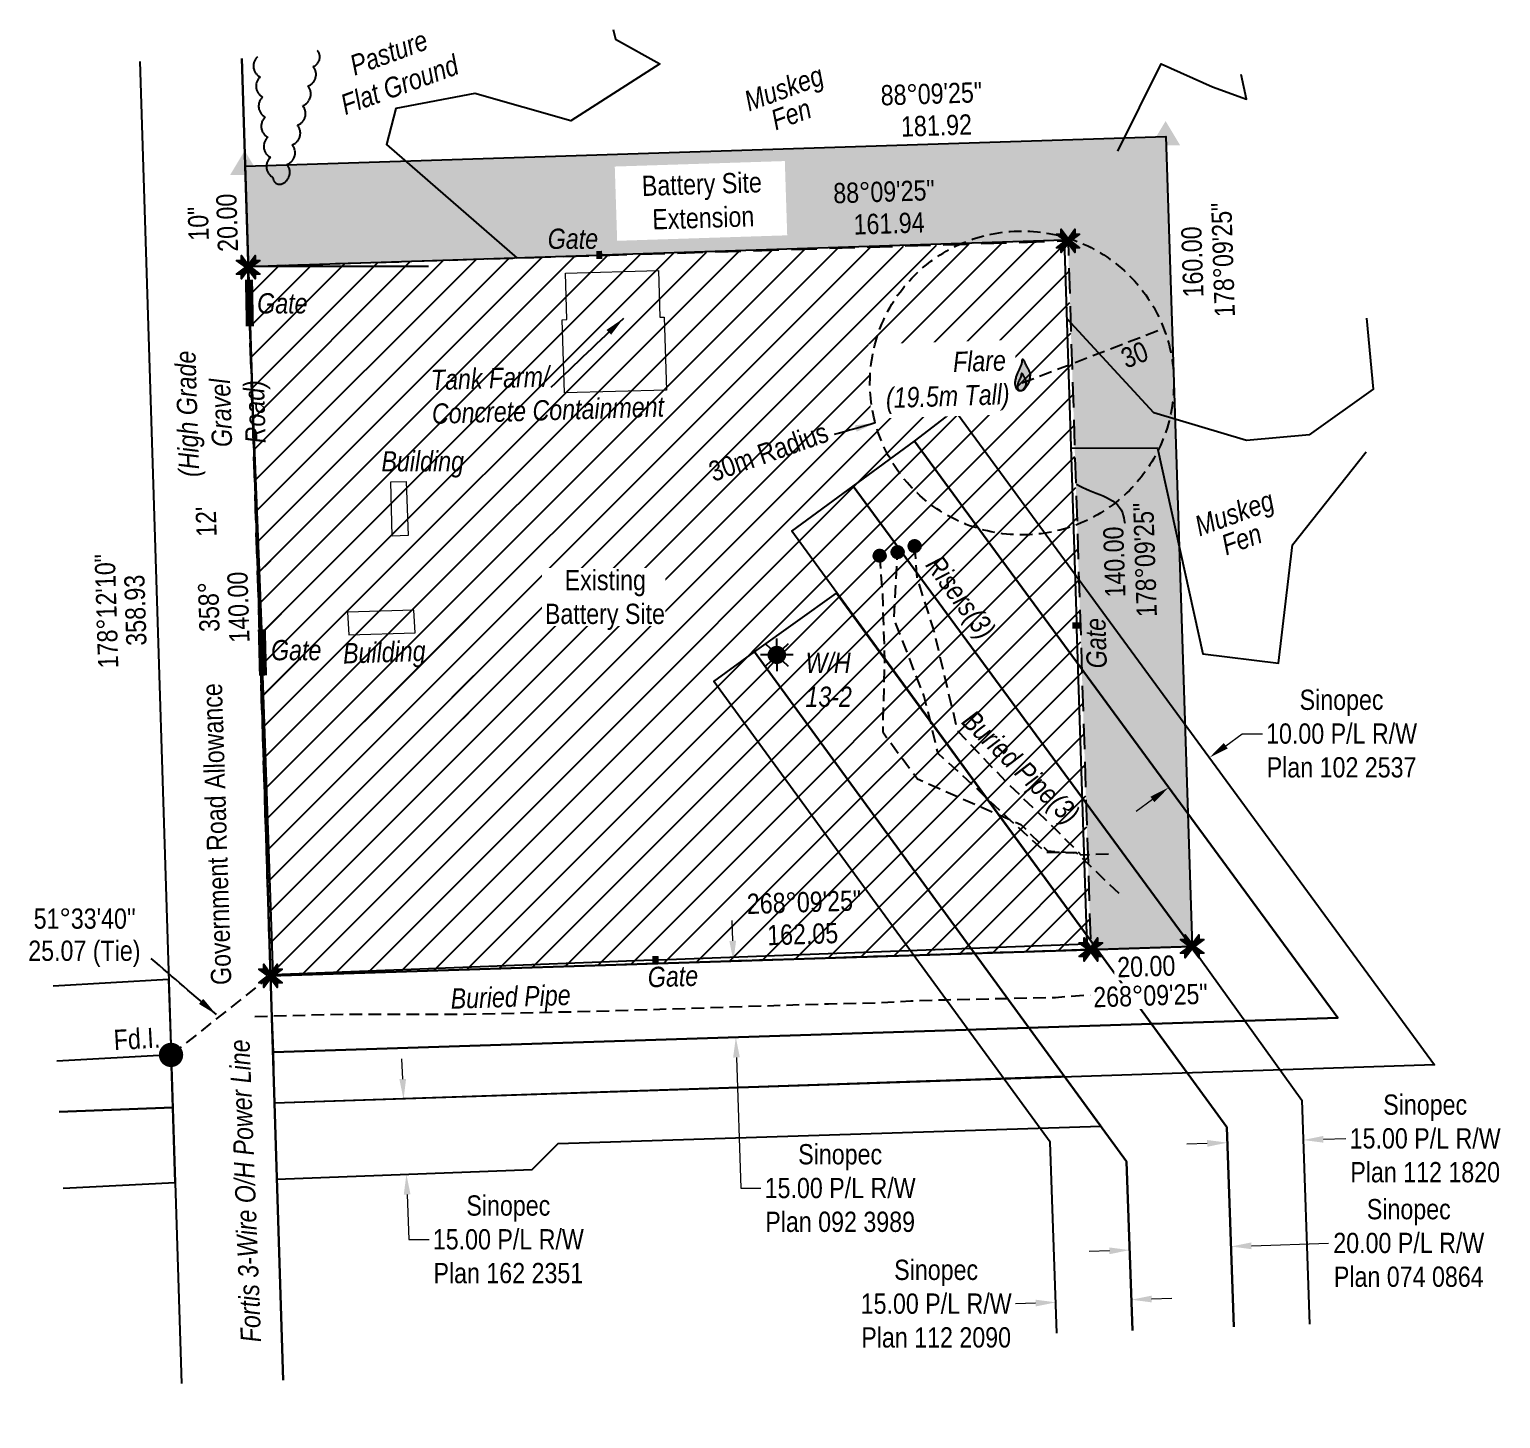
# Model space of a CAD drawing. Extents: x 644503 to 652397, y 5905214 to 5913330.
# Drawn here: x 648292 to 649018, y 5905214 to 5905900 of the extents above; entities that cross this region are included whole.
import ezdxf
from ezdxf.enums import TextEntityAlignment as Align

# ---------------------------------------------------------------- set-up
doc = ezdxf.new("R2010")
doc.units = 0
doc.header["$LTSCALE"] = 5
doc.header["$PDSIZE"] = 0.5
for name, pattern in [('0', [1, 1, 0]), ('foc-ACCESSROAD', [3.75, 2.5, -1.25]), ('foc-TIELINE', [1.875, 1.25, -0.625]), ('UG_PIPE', [1.875, 1.25, -0.625])]:
    doc.linetypes.add(name, pattern=pattern)
for name, color, linetype in [('AS-FENCE', 48, 'foc-FENCE'), ('AS-PIPE-UG', 44, 'UG_PIPE'), ('AS-PIPE-UG-T', 44, 'Continuous'), ('AS-POWER', 104, 'foc-POWER'), ('AS-SYMBOL', 7, 'Continuous'), ('C-RW', 13, 'Continuous'), ('C-WS', 13, 'foc-ACCESSROAD'), ('C-WS-S', 13, 'Continuous'), ('L-BD', 7, 'Continuous'), ('L-MON', 1, 'Continuous'), ('L-ROAD-T', 7, 'Continuous'), ('L-SEC', 7, 'Continuous'), ('L-TIE', 7, 'foc-TIELINE'), ('P-BUFFER-PURPLE', 187, 'foc-TIELINE'), ('P-BUFFER-PURPLE-T', 187, 'Continuous'), ('P-PROPOSED', 10, 'Continuous'), ('P-PROPOSED-EXISTING-H', 59, 'Continuous'), ('P-PROPOSED-H', 21, 'Continuous'), ('P-TXT', 4, 'Continuous'), ('T-BUSH', 110, '0'), ('T-BUSH-T', 110, 'Continuous'), ('T-TIE', 201, 'foc-TIELINE'), ('WETLAND', 143, 'Continuous')]:
    doc.layers.add(name, color=color, linetype=linetype)
for name, color, linetype, lineweight in [('AS-GENERAL', 48, 'Continuous', 18), ('C-AR-T', 13, 'Continuous', 9), ('C-WS-T', 13, 'Continuous', 9), ('T-TEXT', 48, 'Continuous', 18), ('T-TIE-T', 201, 'Continuous', 18)]:
    doc.layers.add(name, color=color, linetype=linetype, lineweight=lineweight)
doc.styles.add('175L', font='ARIALN.TTF', dxfattribs={"height": 20})
doc.styles.add('80', font='ARIALN.TTF', dxfattribs={"height": 10})
doc.styles.add('80CG', font='ARIALN.TTF', dxfattribs={"height": 10})
doc.styles.add('80L', font='ARIALN.TTF', dxfattribs={"height": 10})
doc.styles.add('80LS', font='ARIALNI.TTF', dxfattribs={"height": 10})
doc.styles.add('foc-LtypeFont', font='ARIALN.TTF', dxfattribs={"height": 7.35})
doc.linetypes.add('foc-FENCE', pattern='A,10,-1,["X",foc-LtypeFont,S=0.2,R=0,X=-0.625,Y=-0.75],-1.24', length=12.24)
doc.linetypes.add('foc-POWER', pattern='A,6,-1,["P",foc-LtypeFont,S=0.2,R=0,X=-0.625,Y=-0.75],-1.24,4', length=12.24)
doc.linetypes.add('foc-POWER-NOLINE', pattern='A,0,-4,["P",foc-LtypeFont,S=0.2,R=0,X=-0.625,Y=-0.75],-8.24', length=12.24)
doc.dimstyles.new('Compass 5 000', dxfattribs={"dimscale": 5, "dimtxt": 9, "dimasz": 2, "dimexe": 0.2, "dimexo": 0.0625, "dimgap": 0.5, "dimtad": 0, "dimtih": 1, "dimtoh": 1, "dimzin": 0, "dimdsep": 46, "dimtxsty": '80CG', "dimcen": 0.1, "dimse1": 1, "dimse2": 1, "dimclrd": 256, "dimclrt": 256, "dimaunit": 1, "dimadec": 4, "dimazin": 0, "dimtfac": 0.06, "dimtofl": 0, "dimtmove": 0, "dimatfit": 1, "dimfxl": 0.2, "dimtolj": 1, "dimtzin": 0, "dimlwd": -1, "dimarcsym": 0})
pattern_1 = [(45, (163.218, 1488.149), (-7.85574451, 7.85574451), [])]

# ---------------------------------------------------------------- blocks, each defined once
blk = doc.blocks.new('GAS')
h = blk.add_hatch(color=255)
h.dxf.hatch_style = 1
edge = h.paths.add_edge_path()
edge.add_arc((0, 0), 0.9, 0, 360)
for p, q in [((0, 0.81), (0, 1.62)), ((-0.81, 0), (-1.62, 0)), ((-0.57, 0.57), (-1.14, 1.14)), ((0.57, 0.57), (1.14, 1.14)), ((1.62, 0), (0.81, 0)), ((-0.57, -0.57), (-1.14, -1.14)), ((0, -0.81), (0, -1.62)), ((1.14, -1.14), (0.57, -0.57))]:
    blk.add_line(p, q)
blk.add_circle((0, 0), 0.8)
blk = doc.blocks.new('fdia')
at = {"color": 255, "const_width": 1}
blk.add_lwpolyline([(-0.5, 0, 1), (0.5, 0, 1)], format="xyb", close=True, dxfattribs=at)
blk = doc.blocks.new('Fdiaa')
blk.add_blockref('fdia', (0, 0))
blk = doc.blocks.new('fdib')
at = {"color": 1, "const_width": 1.6}
blk.add_lwpolyline([(-0.4, 0, 1), (0.4, 0, 1)], format="xyb", close=True, dxfattribs=at)
at = {"color": 1}
blk.add_circle((0, 0), 0.8, dxfattribs=at)
blk = doc.blocks.new('Fdibb')
blk.add_blockref('fdib', (0, 0))
blk = doc.blocks.new('fdicc')
for name in ['Fdibb', 'Fdiaa']:
    blk.add_blockref(name, (0, 0))
blk = doc.blocks.new('FDI')
blk.add_blockref('fdicc', (0, 0))
blk = doc.blocks.new('FLARE')
h = blk.add_hatch(color=255)
h.dxf.hatch_style = 1
h.paths.add_polyline_path([(0.16, 2.41, 0.114147), (0.13, 2.43), (0.11, 2.44, 0.261551), (0.01, 2.42), (0, 2.41, 0.131268), (-0.03, 2.37), (-0.04, 2.35, 0.041497), (-0.05, 2.33), (-0.05, 2.29, 0.015174), (-0.05, 2.29), (-0.06, 2.24, 0.004376), (-0.06, 2.24), (-0.07, 2.18), (-0.08, 2.11), (-0.09, 2.05), (-0.1, 1.98), (-0.12, 1.91), (-0.14, 1.83), (-0.17, 1.76), (-0.19, 1.68), (-0.22, 1.61), (-0.26, 1.53), (-0.29, 1.46), (-0.32, 1.39), (-0.36, 1.32), (-0.39, 1.25, 0.000505), (-0.39, 1.25), (-0.43, 1.18, 0.002398), (-0.43, 1.18), (-0.46, 1.1, 0.004177), (-0.46, 1.1), (-0.5, 1.03, 0.005735), (-0.5, 1.03), (-0.53, 0.95, 0.006994), (-0.53, 0.95), (-0.56, 0.87, 0.00791), (-0.57, 0.87), (-0.6, 0.78, 0.008323), (-0.6, 0.78), (-0.63, 0.69, 0.008095), (-0.63, 0.68), (-0.66, 0.59, 0.008067), (-0.66, 0.59), (-0.68, 0.49, 0.008387), (-0.68, 0.49), (-0.7, 0.39, 0.009056), (-0.71, 0.38), (-0.72, 0.28, 0.010123), (-0.72, 0.28), (-0.74, 0.18, 0.011689), (-0.74, 0.18), (-0.75, 0.08, 0.013925), (-0.75, 0.08), (-0.75, -0.02, 0.016488), (-0.75, -0.02), (-0.75, -0.11, 0.017255), (-0.75, -0.12), (-0.74, -0.2, 0.01735), (-0.74, -0.2), (-0.73, -0.28, 0.017311), (-0.73, -0.29), (-0.71, -0.36, 0.01715), (-0.71, -0.36), (-0.69, -0.43, 0.016886), (-0.69, -0.44), (-0.66, -0.5, 0.016546), (-0.66, -0.5), (-0.63, -0.56, 0.016164), (-0.63, -0.56), (-0.6, -0.61, 0.016329), (-0.6, -0.62), (-0.57, -0.66, 0.018828), (-0.57, -0.67), (-0.54, -0.71, 0.022087), (-0.53, -0.71), (-0.5, -0.75, 0.025345), (-0.49, -0.76), (-0.46, -0.78, 0.028234), (-0.45, -0.79), (-0.42, -0.82, 0.030298), (-0.41, -0.82), (-0.37, -0.84, 0.031129), (-0.36, -0.85), (-0.32, -0.86, 0.030544), (-0.31, -0.87), (-0.27, -0.88, 0.028465), (-0.26, -0.88), (-0.22, -0.89, 0.025311), (-0.21, -0.89), (-0.16, -0.89, 0.02283), (-0.15, -0.89), (-0.11, -0.89, 0.021226), (-0.1, -0.89), (-0.05, -0.88, 0.020401), (-0.04, -0.88), (0, -0.87, 0.020299), (0.01, -0.87), (0.05, -0.85, 0.020911), (0.06, -0.85), (0.11, -0.83, 0.022277), (0.11, -0.83), (0.15, -0.81, 0.023712), (0.16, -0.8), (0.2, -0.78, 0.022408), (0.21, -0.78), (0.24, -0.75, 0.01993), (0.25, -0.74), (0.28, -0.72, 0.017146), (0.28, -0.71), (0.31, -0.68, 0.014211), (0.32, -0.68), (0.35, -0.64, 0.011221), (0.35, -0.64), (0.37, -0.61, 0.008212), (0.38, -0.61), (0.4, -0.57, 0.005172), (0.4, -0.57), (0.42, -0.54, 0.002523), (0.43, -0.54), (0.45, -0.5, 0.001671), (0.45, -0.5), (0.47, -0.47, 0.001229), (0.47, -0.47), (0.49, -0.44, 0.00075), (0.49, -0.44), (0.51, -0.41, 0.00026), (0.51, -0.41), (0.54, -0.37), (0.56, -0.34), (0.58, -0.3), (0.61, -0.27), (0.63, -0.23, 0.001311), (0.63, -0.23), (0.66, -0.19, 0.003726), (0.66, -0.19), (0.69, -0.15, 0.006065), (0.69, -0.14), (0.72, -0.1, 0.008452), (0.72, -0.1), (0.74, -0.05, 0.010991), (0.75, -0.05), (0.77, 0, 0.013767), (0.77, 0), (0.79, 0.05, 0.016839), (0.8, 0.05), (0.81, 0.1, 0.019104), (0.82, 0.11), (0.83, 0.15, 0.016987), (0.83, 0.16), (0.84, 0.21, 0.013636), (0.84, 0.21), (0.85, 0.26, 0.010244), (0.85, 0.27), (0.86, 0.31, 0.006846), (0.86, 0.32), (0.86, 0.37, 0.003419), (0.86, 0.37), (0.86, 0.41), (0.87, 0.46), (0.87, 0.5), (0.88, 0.54), (0.88, 0.59), (0.89, 0.63, 0.001278), (0.89, 0.63), (0.89, 0.67, 0.004735), (0.89, 0.67), (0.9, 0.71, 0.008354), (0.9, 0.72), (0.9, 0.76, 0.012059), (0.9, 0.76), (0.9, 0.8, 0.015712), (0.9, 0.81), (0.9, 0.85, 0.018457), (0.9, 0.85), (0.9, 0.89, 0.018102), (0.9, 0.9), (0.89, 0.94, 0.016533), (0.89, 0.95), (0.88, 0.99, 0.014576), (0.88, 0.99), (0.87, 1.03, 0.012435), (0.86, 1.04), (0.85, 1.08, 0.010283), (0.85, 1.09), (0.83, 1.13, 0.00824), (0.83, 1.13), (0.81, 1.18, 0.00638), (0.81, 1.18), (0.78, 1.23, 0.004735), (0.78, 1.23), (0.76, 1.29, 0.003388), (0.75, 1.29), (0.73, 1.34, 0.002345), (0.73, 1.34), (0.7, 1.4, 0.001492), (0.7, 1.4), (0.67, 1.46, 0.000746), (0.67, 1.46), (0.63, 1.51), (0.6, 1.57), (0.57, 1.62), (0.55, 1.68), (0.52, 1.73), (0.49, 1.78), (0.47, 1.83), (0.45, 1.87), (0.42, 1.92), (0.4, 1.97), (0.38, 2.02), (0.35, 2.08, 0.000332), (0.35, 2.08), (0.33, 2.13, 0.001849), (0.33, 2.13), (0.3, 2.19, 0.0038), (0.3, 2.19), (0.27, 2.24, 0.006473), (0.27, 2.24), (0.25, 2.29, 0.010865), (0.24, 2.3), (0.22, 2.34, 0.019524), (0.22, 2.34), (0.19, 2.38, 0.041077), (0.18, 2.39)])
at = {"color": 48, "flags": 128}
for points in [[(0.11, -0.72), (0.07, -0.74), (0.03, -0.76), (-0.02, -0.77), (-0.07, -0.78), (-0.11, -0.79), (-0.16, -0.79), (-0.2, -0.79), (-0.25, -0.78), (-0.29, -0.77), (-0.32, -0.76), (-0.36, -0.74), (-0.4, -0.71), (-0.43, -0.68), (-0.46, -0.65), (-0.49, -0.61), (-0.52, -0.56), (-0.54, -0.51), (-0.57, -0.46), (-0.59, -0.4), (-0.61, -0.33), (-0.63, -0.26), (-0.64, -0.19), (-0.65, -0.11), (-0.65, -0.02), (-0.65, 0.07), (-0.64, 0.17), (-0.63, 0.27), (-0.61, 0.36), (-0.58, 0.46), (-0.56, 0.56), (-0.53, 0.66), (-0.5, 0.75), (-0.47, 0.83), (-0.44, 0.91), (-0.41, 0.99), (-0.37, 1.06), (-0.34, 1.13), (-0.3, 1.2), (-0.27, 1.27), (-0.23, 1.34), (-0.2, 1.42), (-0.16, 1.49), (-0.13, 1.57), (-0.1, 1.65), (-0.07, 1.73), (-0.04, 1.8), (-0.02, 1.88), (0, 1.96), (0.01, 2.03), (0.02, 2.1), (0.03, 2.17), (0.04, 2.22), (0.05, 2.27), (0.05, 2.31), (0.06, 2.34), (0.08, 2.35), (0.09, 2.34), (0.11, 2.32), (0.13, 2.29), (0.16, 2.25), (0.18, 2.2), (0.21, 2.14), (0.24, 2.09), (0.26, 2.03), (0.29, 1.98), (0.31, 1.93), (0.33, 1.88), (0.36, 1.83), (0.38, 1.78), (0.41, 1.73), (0.43, 1.68), (0.46, 1.63), (0.49, 1.58), (0.52, 1.52), (0.55, 1.47), (0.58, 1.41), (0.61, 1.35), (0.64, 1.3), (0.67, 1.24), (0.69, 1.19), (0.72, 1.14), (0.74, 1.09), (0.75, 1.05), (0.77, 1), (0.78, 0.96), (0.79, 0.92), (0.8, 0.88), (0.8, 0.84), (0.8, 0.8), (0.8, 0.76), (0.8, 0.72), (0.79, 0.68), (0.79, 0.64), (0.78, 0.6), (0.78, 0.56), (0.77, 0.51), (0.77, 0.47), (0.76, 0.42), (0.76, 0.37), (0.76, 0.33), (0.75, 0.28), (0.74, 0.23), (0.73, 0.18), (0.72, 0.13), (0.7, 0.09), (0.68, 0.04), (0.66, 0), (0.63, -0.05), (0.61, -0.09), (0.58, -0.13), (0.55, -0.17), (0.53, -0.21), (0.5, -0.25), (0.48, -0.28), (0.45, -0.32), (0.43, -0.35), (0.41, -0.38), (0.39, -0.42), (0.37, -0.45), (0.34, -0.48), (0.32, -0.51), (0.3, -0.55), (0.27, -0.58), (0.24, -0.61), (0.21, -0.64), (0.18, -0.67), (0.15, -0.7)], [(0.02, -0.75), (-0.01, -0.76), (-0.03, -0.77), (-0.05, -0.78), (-0.08, -0.78), (-0.11, -0.79), (-0.13, -0.79), (-0.16, -0.79), (-0.18, -0.78), (-0.2, -0.78), (-0.23, -0.77), (-0.25, -0.76), (-0.26, -0.74), (-0.28, -0.73), (-0.3, -0.71), (-0.32, -0.69), (-0.33, -0.66), (-0.35, -0.63), (-0.36, -0.6), (-0.37, -0.57), (-0.39, -0.53), (-0.4, -0.49), (-0.4, -0.45), (-0.41, -0.41), (-0.41, -0.36), (-0.41, -0.31), (-0.4, -0.25), (-0.39, -0.2), (-0.38, -0.14), (-0.37, -0.09), (-0.36, -0.03), (-0.34, 0.02), (-0.32, 0.07), (-0.31, 0.12), (-0.29, 0.16), (-0.27, 0.21), (-0.25, 0.25), (-0.23, 0.29), (-0.21, 0.33), (-0.19, 0.37), (-0.17, 0.41), (-0.15, 0.45), (-0.14, 0.49), (-0.12, 0.53), (-0.1, 0.58), (-0.08, 0.62), (-0.07, 0.66), (-0.06, 0.71), (-0.05, 0.75), (-0.04, 0.79), (-0.03, 0.83), (-0.03, 0.87), (-0.02, 0.9), (-0.02, 0.93), (-0.01, 0.95), (-0.01, 0.96), (0, 0.97), (0.01, 0.96), (0.02, 0.95), (0.03, 0.94), (0.04, 0.91), (0.06, 0.88), (0.07, 0.86), (0.09, 0.82), (0.1, 0.79), (0.12, 0.76), (0.13, 0.74), (0.14, 0.71), (0.16, 0.68), (0.17, 0.65), (0.18, 0.63), (0.2, 0.6), (0.21, 0.57), (0.23, 0.54), (0.25, 0.51), (0.26, 0.47), (0.28, 0.44), (0.3, 0.41), (0.31, 0.38), (0.33, 0.35), (0.34, 0.32), (0.36, 0.29), (0.37, 0.27), (0.38, 0.24), (0.39, 0.22), (0.39, 0.19), (0.4, 0.17), (0.4, 0.15), (0.41, 0.13), (0.41, 0.1), (0.41, 0.08), (0.4, 0.06), (0.4, 0.04), (0.4, 0.01), (0.39, -0.01), (0.39, -0.03), (0.39, -0.06), (0.39, -0.08), (0.38, -0.11), (0.38, -0.14), (0.38, -0.16), (0.38, -0.19), (0.37, -0.22), (0.37, -0.24), (0.36, -0.27), (0.35, -0.3), (0.34, -0.32), (0.32, -0.35), (0.31, -0.37), (0.3, -0.4), (0.28, -0.42), (0.27, -0.44), (0.25, -0.46), (0.24, -0.48), (0.22, -0.5), (0.21, -0.52), (0.2, -0.54), (0.19, -0.56), (0.17, -0.58), (0.16, -0.6), (0.15, -0.61), (0.14, -0.63), (0.12, -0.65), (0.11, -0.67), (0.09, -0.69), (0.08, -0.7), (0.06, -0.72), (0.04, -0.74)]]:
    blk.add_lwpolyline(points, close=True, dxfattribs=at)
blk = doc.blocks.new('riser')
h = blk.add_hatch(color=255)
h.dxf.hatch_style = 1
edge = h.paths.add_edge_path()
edge.add_arc((0, 0), 0.7, 0, 360)
blk.add_hatch(color=48).paths.add_polyline_path([(0.58, -0.15), (-0.58, -0.15, 0.774597)])
at = {"color": 48}
blk.add_line((-0.58, -0.15), (0.58, -0.15), dxfattribs=at)
blk.add_circle((0, 0), 0.6, dxfattribs=at)
blk = doc.blocks.new('TEMP')
h = blk.add_hatch(color=255)
h.dxf.hatch_style = 1
h.paths.add_polyline_path([(0, 0.25), (-0.67, 1.15), (-0.67, 0.67), (-1.15, 0.67), (-0.25, 0), (-1.15, -0.67), (-0.67, -0.67), (-0.67, -1.15), (0, -0.25), (0.67, -1.15), (0.67, -0.67), (1.15, -0.67), (0.25, 0), (1.15, 0.67), (0.67, 0.67), (0.67, 1.15)])
h.paths.add_polyline_path([(0.57, 0.85), (0.57, 0.57), (0.85, 0.57), (0.08, 0), (0.85, -0.57), (0.57, -0.57), (0.57, -0.85), (0, -0.08), (-0.57, -0.85), (-0.57, -0.57), (-0.85, -0.57), (-0.08, 0), (-0.85, 0.57), (-0.57, 0.57), (-0.57, 0.85), (0, 0.08)], flags=16)
h = blk.add_hatch(color=1)
h.dxf.hatch_style = 1
h.paths.add_polyline_path([(0, 0.08), (-0.57, 0.85), (-0.57, 0.57), (-0.85, 0.57), (-0.08, 0), (-0.85, -0.57), (-0.57, -0.57), (-0.57, -0.85), (0, -0.08), (0.57, -0.85), (0.57, -0.57), (0.85, -0.57), (0.08, 0), (0.85, 0.57), (0.57, 0.57), (0.57, 0.85)])
at = {"color": 1}
for p, q in [((-0.08, 0), (0.08, 0)), ((0, 0.08), (0, -0.08))]:
    blk.add_line(p, q, dxfattribs=at)
at = {"color": 255, "flags": 128}
blk.add_lwpolyline([(-0.25, 0), (-1.15, 0.67), (-0.67, 0.67), (-0.67, 1.15), (0, 0.25), (0.67, 1.15), (0.67, 0.67), (1.15, 0.67), (0.25, 0), (1.15, -0.67), (0.67, -0.67), (0.67, -1.15), (0, -0.25), (-0.67, -1.15), (-0.67, -0.67), (-1.15, -0.67)], close=True, dxfattribs=at)
at = {"color": 1, "flags": 128}
blk.add_lwpolyline([(-0.08, 0), (-0.85, 0.57), (-0.57, 0.57), (-0.57, 0.85), (0, 0.08), (0.57, 0.85), (0.57, 0.57), (0.85, 0.57), (0.08, 0), (0.85, -0.57), (0.57, -0.57), (0.57, -0.85), (0, -0.08), (-0.57, -0.85), (-0.57, -0.57), (-0.85, -0.57)], close=True, dxfattribs=at)
blk = doc.blocks.new('*D458')
at = {"layer": 'C-AR-T', "transparency": 16777216}
for p, q in [((648476.32, 5905381.73), (648475.93, 5905391.72)), ((648478.49, 5905324.71), (648479.34, 5905302.57)), ((648479.34, 5905302.57), (648489.34, 5905302.57))]:
    blk.add_line(p, q, dxfattribs=at)
for points in [[(648477.98, 5905381.79), (648474.65, 5905381.67), (648476.7, 5905371.74)], [(648480.16, 5905324.78), (648476.83, 5905324.65), (648478.11, 5905334.71)]]:
    blk.add_solid(points, dxfattribs=at)
at = {"layer": 'Defpoints', "color": 0, "transparency": 16777216}
for p in [(648500.17, 5905372.63), (648478.11, 5905334.71), (648501.58, 5905335.6)]:
    blk.add_point(p, dxfattribs=at)
at = {"layer": 'C-AR-T', "transparency": 16777216, "insert": (648528.42, 5905302.57), "char_height": 10, "attachment_point": 5, "style": '80CG'}
blk.add_mtext('\\A1;Sinopec\\P15.00 P/L R/W\\PPlan 162 2351', dxfattribs=at)
blk = doc.blocks.new('*D459')
at = {"layer": 'C-AR-T', "transparency": 16777216}
for p, q in [((648639.16, 5905449.93), (648638.84, 5905459.93)), ((648641.01, 5905392.38), (648643.09, 5905327.88)), ((648643.09, 5905327.88), (648653.09, 5905327.88))]:
    blk.add_line(p, q, dxfattribs=at)
for points in [[(648640.83, 5905449.99), (648637.5, 5905449.88), (648639.48, 5905439.94)], [(648642.68, 5905392.44), (648639.35, 5905392.33), (648640.69, 5905402.38)]]:
    blk.add_solid(points, dxfattribs=at)
at = {"layer": 'Defpoints', "color": 0, "transparency": 16777216}
for p in [(648639.48, 5905439.94), (648661.67, 5905440.65), (648662.88, 5905403.09)]:
    blk.add_point(p, dxfattribs=at)
at = {"layer": 'C-AR-T', "transparency": 16777216, "insert": (648692.17, 5905327.88), "char_height": 10, "attachment_point": 5, "style": '80CG'}
blk.add_mtext('\\A1;Sinopec\\P15.00 P/L R/W\\PPlan 092 3989', dxfattribs=at)
blk = doc.blocks.new('*D460')
at = {"layer": 'C-AR-T', "transparency": 16777216}
for p, q in [((648882.45, 5905546.23), (648890.52, 5905552.15)), ((648890.52, 5905552.15), (648900.52, 5905552.15)), ((648846.25, 5905519.7), (648838.19, 5905513.79))]:
    blk.add_line(p, q, dxfattribs=at)
for points in [[(648881.47, 5905547.58), (648883.44, 5905544.89), (648874.39, 5905540.32)], [(648845.27, 5905521.05), (648847.24, 5905518.36), (648854.32, 5905525.61)]]:
    blk.add_solid(points, dxfattribs=at)
at = {"layer": 'Defpoints', "color": 0, "transparency": 16777216}
for p in [(648874.39, 5905540.32), (648890.89, 5905517.8), (648870.83, 5905503.09)]:
    blk.add_point(p, dxfattribs=at)
at = {"layer": 'C-AR-T', "transparency": 16777216, "insert": (648939.61, 5905552.15), "char_height": 10, "attachment_point": 5, "style": '80CG'}
blk.add_mtext('\\A1;Sinopec\\P10.00 P/L R/W\\PPlan 102 2537', dxfattribs=at)
blk = doc.blocks.new('*D461')
at = {"layer": 'C-AR-T', "transparency": 16777216}
for p, q in [((648873.31, 5905349.97), (648863.32, 5905349.62)), ((648930.63, 5905351.98), (648941.79, 5905352.37))]:
    blk.add_line(p, q, dxfattribs=at)
for points in [[(648873.25, 5905351.64), (648873.37, 5905348.31), (648883.31, 5905350.33)], [(648930.57, 5905353.65), (648930.69, 5905350.32), (648920.64, 5905351.63)]]:
    blk.add_solid(points, dxfattribs=at)
at = {"layer": 'Defpoints', "color": 0, "transparency": 16777216}
for p in [(648920.64, 5905351.63), (648883.56, 5905343.21), (648920.89, 5905344.51)]:
    blk.add_point(p, dxfattribs=at)
at = {"layer": 'C-AR-T', "transparency": 16777216, "insert": (648980.87, 5905352.37), "char_height": 10, "attachment_point": 5, "style": '80CG'}
blk.add_mtext('\\A1;Sinopec\\P15.00 P/L R/W\\PPlan 112 1820', dxfattribs=at)
blk = doc.blocks.new('*D462')
at = {"layer": 'C-AR-T', "transparency": 16777216}
for p, q in [((648895.11, 5905299.43), (648933.24, 5905300.78)), ((648825.04, 5905296.95), (648815.04, 5905296.6))]:
    blk.add_line(p, q, dxfattribs=at)
for points in [[(648824.98, 5905298.62), (648825.09, 5905295.29), (648835.03, 5905297.31)], [(648895.05, 5905301.1), (648895.17, 5905297.76), (648885.12, 5905299.08)]]:
    blk.add_solid(points, dxfattribs=at)
at = {"layer": 'Defpoints', "color": 0, "transparency": 16777216}
for p in [(648834.61, 5905309.12), (648884.7, 5905310.89), (648885.12, 5905299.08)]:
    blk.add_point(p, dxfattribs=at)
at = {"layer": 'C-AR-T', "transparency": 16777216, "insert": (648972.78, 5905300.78), "char_height": 10, "attachment_point": 5, "style": '80CG'}
blk.add_mtext('\\A1;Sinopec\\P20.00 P/L R/W\\PPlan 074 0864', dxfattribs=at)
blk = doc.blocks.new('*D463')
at = {"layer": 'C-AR-T', "transparency": 16777216}
for p, q in [((648788.63, 5905271.18), (648778.64, 5905270.83)), ((648845.87, 5905273.18), (648855.87, 5905273.53))]:
    blk.add_line(p, q, dxfattribs=at)
for points in [[(648788.57, 5905272.84), (648788.69, 5905269.51), (648798.62, 5905271.53)], [(648845.82, 5905274.84), (648845.93, 5905271.51), (648835.88, 5905272.83)]]:
    blk.add_solid(points, dxfattribs=at)
at = {"layer": 'Defpoints', "color": 0, "transparency": 16777216}
for p in [(648797.56, 5905302.03), (648834.82, 5905303.33), (648798.62, 5905271.53)]:
    blk.add_point(p, dxfattribs=at)
at = {"layer": 'C-AR-T', "transparency": 16777216, "insert": (648739.55, 5905270.83), "char_height": 10, "attachment_point": 5, "style": '80CG'}
blk.add_mtext('\\A1;Sinopec\\P15.00 P/L R/W\\PPlan 112 2090', dxfattribs=at)
blk = doc.blocks.new('STRIA')
blk.add_hatch(color=255).paths.add_polyline_path([(-0.04, 1.52), (-1.47, -0.87), (1.39, -0.87)])
blk = doc.blocks.new('STRIAA')
blk.add_blockref('STRIA', (0, 0))
blk = doc.blocks.new('STRIB')
at = {"color": 1}
blk.add_solid([(-1.12, -0.67), (-0.04, 1.13), (1.04, -0.67)], dxfattribs=at)
blk = doc.blocks.new('STRIBB')
blk.add_blockref('STRIB', (0, 0))
blk = doc.blocks.new('STRICC')
for name in ['STRIAA', 'STRIBB']:
    blk.add_blockref(name, (0, 0))
blk = doc.blocks.new('fdspike')
blk.add_blockref('STRICC', (0, 0))

msp = doc.modelspace()

# ---------------------------------------------------------------- hatches: boundary and pattern name
at = {"layer": 'P-PROPOSED-EXISTING-H'}
h = msp.add_hatch(dxfattribs=at)
h.set_pattern_fill('ANSI31', color=256, scale=3.499118, style=0)
h.set_pattern_definition(pattern_1)
h.paths.add_polyline_path([(648411.052, 5905432.59), (648399.845, 5905782.778), (648804.613, 5905795.342), (648815.863, 5905445.611)])
h = msp.add_hatch(dxfattribs=at)
h.set_pattern_fill('ANSI31', color=256, scale=3.499118, style=0)
h.set_pattern_definition(pattern_1)
h.paths.add_polyline_path([(648510.499, 5905609.885), (648443.067, 5905607.767), (648404.419, 5905644.062), (648407.162, 5905556.627), (648512.106, 5905559.923)])
at = {"layer": 'P-PROPOSED-H'}
h = msp.add_hatch(color=256, dxfattribs=at)
h.dxf.hatch_style = 1
h.paths.add_polyline_path([(648852.968, 5905846.911), (648398.515, 5905832.293), (648400.068, 5905782.785), (648804.613, 5905795.342), (648815.863, 5905445.611), (648865.824, 5905447.218)])

# ---------------------------------------------------------------- linework, layer by layer
at = {"layer": 'AS-FENCE', "flags": 128}
for points in [[(648574.76, 5905788.461), (648802.718, 5905795.926)], [(648802.718, 5905795.926), (648808.755, 5905607.148), (648808.758, 5905604.063), (648813.905, 5905448.368)], [(648399.845, 5905782.778), (648571.86, 5905788.353)], [(648574.76, 5905788.461), (648571.86, 5905788.353)], [(648813.905, 5905448.368), (648602.545, 5905440.456), (648599.495, 5905440.426), (648412.298, 5905433.091), (648407.35, 5905580.848), (648406.78, 5905603.566), (648400.865, 5905753.178), (648400.44, 5905776.233), (648399.845, 5905782.778)]]:
    msp.add_lwpolyline(points, dxfattribs=at)
at = {"layer": 'AS-GENERAL', "const_width": 3.999, "flags": 128}
for points in [[(648574.76, 5905788.461), (648571.86, 5905788.353)], [(648400.44, 5905776.233), (648400.865, 5905753.178)], [(648406.78, 5905603.566), (648407.35, 5905580.848)], [(648808.758, 5905604.063), (648808.755, 5905607.148)], [(648599.495, 5905440.426), (648602.545, 5905440.456)]]:
    msp.add_lwpolyline(points, dxfattribs=at)
at = {"layer": 'AS-GENERAL', "flags": 128}
for points in [[(648556.715, 5905779.496), (648602.505, 5905780.738), (648603.108, 5905757.716), (648605.403, 5905757.633), (648606.488, 5905721.698), (648556.12, 5905720.303), (648554.98, 5905756.373), (648557.218, 5905756.521)], [(648478.975, 5905650.021), (648471.08, 5905649.646), (648470.36, 5905676.373), (648477.985, 5905676.673)], [(648481.863, 5905613.103), (648449.123, 5905612.056), (648449.735, 5905600.918), (648482.475, 5905601.966)]]:
    msp.add_lwpolyline(points, close=True, dxfattribs=at)
at = {"layer": 'AS-PIPE-UG', "flags": 128}
for points in [[(648711.64, 5905639.991), (648712.983, 5905621.716), (648714.068, 5905588.361), (648713.163, 5905553.006), (648730.343, 5905529.831), (648781.328, 5905507.341), (648794.423, 5905494.383), (648807.775, 5905493.318)], [(648829.798, 5905473.276), (648808.843, 5905493.353), (648793.623, 5905493.531), (648774.738, 5905510.691), (648758.98, 5905525.636), (648740.51, 5905542.383), (648733.71, 5905570.441), (648718.805, 5905608.781), (648720.5, 5905641.733)], [(648728.86, 5905644.703), (648730.105, 5905628.873), (648738.338, 5905602.958), (648750.055, 5905553.551), (648773.893, 5905528.598), (648798.085, 5905505.301), (648810.98, 5905492.448), (648827.233, 5905492.921)], [(648403.255, 5905412.598), (648447.075, 5905413.808), (648506.558, 5905413.686), (648579.813, 5905415.456), (648686.405, 5905418.906), (648709.718, 5905419.291), (648726.983, 5905420.281), (648744.093, 5905420.896), (648798.433, 5905422.038), (648845.148, 5905425.773)]]:
    msp.add_lwpolyline(points, dxfattribs=at)
at = {"layer": 'AS-POWER', "linetype": 'foc-POWER-NOLINE', "flags": 128}
msp.add_lwpolyline([(648417.311, 5905233.042), (648396.848, 5905885.427)], dxfattribs=at)
at = {"layer": 'AS-POWER', "flags": 128}
msp.add_lwpolyline([(648400.296, 5905782.889), (648489.02, 5905782.889)], dxfattribs=at)
at = {"layer": 'C-RW', "flags": 128}
for points in [[(648413.024, 5905369.74), (648412.525, 5905394.978), (648937.699, 5905411.998), (648728.813, 5905696.546), (648748.708, 5905711.798), (648985.484, 5905388.748)], [(648412.525, 5905394.978), (648411.052, 5905432.59), (648865.588, 5905447.211), (648698.548, 5905674.286), (648728.813, 5905696.546), (648937.699, 5905411.998)], [(648802.927, 5905382.942), (648413.024, 5905369.74), (648414.199, 5905332.267), (648540.209, 5905337.077), (648553.083, 5905349.989), (648820.755, 5905358.502)]]:
    msp.add_lwpolyline(points, close=True, dxfattribs=at)
for points in [[(648886.519, 5905259.399), (648883.035, 5905357.948), (648668.26, 5905652.173), (648698.548, 5905674.286), (648865.588, 5905447.211), (648919.948, 5905371.321), (648923.824, 5905260.702)], [(648836.426, 5905257.648), (648833.485, 5905341.051), (648649.978, 5905592.611), (648690.343, 5905621.538), (648818.971, 5905445.711), (648883.035, 5905357.948), (648886.519, 5905259.399)], [(648799.154, 5905256.346), (648795.86, 5905350.633), (648629.82, 5905577.881), (648649.978, 5905592.611), (648833.485, 5905341.051), (648836.426, 5905257.648)], [(648303.777, 5905427.775), (648360.795, 5905431.083), (648361.97, 5905393.633), (648305.6, 5905390.483)], [(648306.823, 5905365.49), (648362.783, 5905367.729), (648361.97, 5905393.633), (648305.6, 5905390.483)], [(648308.661, 5905327.897), (648363.947, 5905330.6), (648362.783, 5905367.729), (648306.823, 5905365.49)]]:
    msp.add_lwpolyline(points, dxfattribs=at)
at = {"layer": 'C-WS', "flags": 128}
msp.add_lwpolyline([(648411.052, 5905432.59), (648399.845, 5905782.778), (648804.613, 5905795.342), (648815.863, 5905445.611)], close=True, dxfattribs=at)
at = {"layer": 'L-SEC', "flags": 128}
for points in [[(648346.594, 5905883.85), (648367.057, 5905231.465)], [(648396.848, 5905885.427), (648417.311, 5905233.042)]]:
    msp.add_lwpolyline(points, dxfattribs=at)
at = {"layer": 'L-TIE', "flags": 128}
msp.add_lwpolyline([(648411.052, 5905432.59), (648361.97, 5905393.633)], dxfattribs=at)
at = {"layer": 'T-BUSH', "flags": 128}
msp.add_lwpolyline([(648404.633, 5905886.184, 0.5205671), (648405.907, 5905876.268, 0.5205671), (648407.18, 5905866.352, 0.5205671), (648408.454, 5905856.436, 0.5205671), (648409.728, 5905846.52, 0.5205671), (648411.001, 5905836.603, 0.5205671), (648412.275, 5905826.687, 0.5205671), (648416.611, 5905823.463, 0.5205671), (648419.195, 5905833.121, 0.5205671), (648421.78, 5905842.778, 0.5205671), (648424.364, 5905852.436, 0.5205671), (648426.949, 5905862.094, 0.5205671), (648429.533, 5905871.751, 0.5205671), (648432.118, 5905881.409, 0.5205671), (648434.241, 5905889.343, 0.5205671)], format="xyb", dxfattribs=at)
at = {"layer": 'WETLAND', "flags": 128}
for points in [[(648580.119, 5905899.714), (648581.26, 5905894.961), (648603.265, 5905882.713), (648559.325, 5905854.621), (648511.873, 5905868.068), (648472.93, 5905860.676), (648468.34, 5905842.971), (648532.768, 5905786.903)], [(648829.238, 5905839.601), (648850.583, 5905882.808), (648875.998, 5905871.393), (648892.705, 5905865.228), (648890.135, 5905877.418)], [(648923.86, 5905699.658), (648892.745, 5905696.788), (648847.023, 5905710.526), (648804.105, 5905756.993)], [(648923.86, 5905699.658), (648955.445, 5905722.113), (648952.08, 5905757.163)], [(648806.163, 5905693.243), (648848.763, 5905693.088), (648871.193, 5905591.593), (648908.555, 5905586.978), (648915.445, 5905645.341), (648951.823, 5905691.291)]]:
    msp.add_lwpolyline(points, dxfattribs=at)

# ---------------------------------------------------------------- block references
at = {"layer": 'AS-SYMBOL', "xscale": 4.99874035, "yscale": 4.99874035, "zscale": 4.99874035}
for p in [(648728.923, 5905644.743), (648711.658, 5905640.003), (648720.515, 5905641.768)]:
    msp.add_blockref('riser', p, dxfattribs=at)
at = {"layer": 'C-WS-S', "xscale": 4.99874035, "yscale": 4.99874035, "zscale": 4.99874035}
msp.add_blockref('GAS', (648660.923, 5905591.036), dxfattribs=at)
at = {"layer": 'L-MON', "xscale": 4.99874035, "yscale": 4.99874035, "zscale": 4.99874035}
for name, p in [('fdspike', (648852.968, 5905846.911)), ('fdspike', (648398.515, 5905832.293)), ('TEMP', (648411.052, 5905432.59)), ('FDI', (648361.97, 5905393.633))]:
    msp.add_blockref(name, p, dxfattribs=at)
at = {"layer": 'L-MON', "color": 3, "xscale": 4.99874035, "yscale": 4.99874035, "zscale": 4.99874035}
for p in [(648804.613, 5905795.342), (648400.082, 5905782.33), (648815.863, 5905445.611)]:
    msp.add_blockref('TEMP', p, dxfattribs=at)

# ---------------------------------------------------------------- texts
at = {"layer": 'AS-GENERAL', "char_height": 9.99748, "attachment_point": 1, "style": '80L'}
for s, width, insert in [('\\pi0.60578;{\\fArial Narrow|b0|i1|c0|p34;Gate}', 24.6504, (648547.275, 5905801.412)), ('\\pi0.60578;{\\fArial Narrow|b0|i1|c0|p34;Gate}', 24.6504, (648403.885, 5905769.545)), ('\\pi-2.03462;{\\fArial Narrow|b0|i1|c0|p34;Building}', 36.15254, (648467.838, 5905691.56)), ('\\pi0.60578;{\\fArial Narrow|b0|i1|c0|p34;Gate}', 24.6504, (648410.724, 5905598.392))]:
    msp.add_mtext_dynamic_manual_height_columns(s, width=width, gutter_width=9.997, heights=[0], dxfattribs=dict(at, insert=insert))
for s, width, insert, rotation in [('{\\fArial Narrow|b0|i1|c0|p34;Tank Farm/\\PConcrete Containment}', 115.13238, (648490.021, 5905731.653), 1.842359), ('\\pi-10.28847;{\\fArial Narrow|b0|i1|c0|p34;Risers(3)}', 24.6504, (648748.033, 5905632.948), 306.338829), ('\\pi0.60578;{\\fArial Narrow|b0|i1|c0|p34;Gate}', 24.6504, (648813.86, 5905583.636), 91.842359), ('\\pi-2.03462;{\\fArial Narrow|b0|i1|c0|p34;Building}', 36.15254, (648448.714, 5905596.807), 1.832525), ('\\pi0.60578;{\\fArial Narrow|b0|i1|c0|p34;Gate}', 24.6504, (648596.476, 5905436.951), 1.842359)]:
    msp.add_mtext_dynamic_manual_height_columns(s, width=width, gutter_width=9.997, heights=[0], dxfattribs=dict(at, insert=insert, rotation=rotation))
at = {"layer": 'AS-PIPE-UG-T', "char_height": 9.99748, "attachment_point": 1, "style": '80L'}
for s, width, insert, rotation in [('{\\fArial Narrow|b0|i1|c0|p34;Buried Pipe(3)}', 72.63968, (648758.439, 5905564.686), 316.079673), ('{\\fArial Narrow|b0|i1|c0|p34;Buried Pipe}', 59.02101, (648499.793, 5905426.362), 1.853803)]:
    msp.add_mtext_dynamic_manual_height_columns(s, width=width, gutter_width=9.997, heights=[0], dxfattribs=dict(at, insert=insert, rotation=rotation))
at = {"layer": 'AS-POWER', "insert": (648396.468, 5905251.264), "char_height": 9.99748, "attachment_point": 1, "rotation": 92.212916, "style": '175L'}
msp.add_mtext_dynamic_manual_height_columns('\\pi0.33596;{\\fArial Narrow|b0|i1|c0|p34;Fortis 3-Wire O/H Power Line}', width=149.39298, gutter_width=99.975, heights=[0], dxfattribs=at)
at = {"layer": 'C-WS-T', "insert": (648667.61, 5905592.07), "char_height": 9.99748, "attachment_point": 1, "style": '80L'}
msp.add_mtext_dynamic_manual_height_columns('\\pi7.47867;{\\fArial Narrow|b0|i1|c0|p34;W/H\\P\\pi7.43093;13-2}', width=36.15254, gutter_width=9.997, heights=[0], dxfattribs=at)
at = {"layer": 'L-BD', "style": '80L'}
for s, p in [('88°09\'25"', (648712.32, 5905862.184)), ('88°09\'25"', (648688.94, 5905813.859)), ('268°09\'25"', (648646.299, 5905463.138))]:
    msp.add_text(s, height=9.9975, rotation=1.8424, dxfattribs=at).set_placement(p)
for s, height, rotation, p in [('181.92', 9.9975, 1.8424, (648739.696, 5905852.32)), ('20.00', 9.9975, 91.7966, (648389.646, 5905804.324)), ('10"', 9.9975, 91.7966, (648375.407, 5905803.877)), ('161.94', 9.9975, 1.8424, (648716.315, 5905803.995)), ('178°09\'25"', 9.9975, 91.8424, (648881.116, 5905786.013)), ('160.00', 9.9975, 91.8424, (648865.955, 5905784.972)), ("358°       12'", 9.99748, 91.7966, (648380.02, 5905633.317)), ('178°09\'25"', 9.9975, 91.8424, (648842.605, 5905637.908)), ('140.00', 9.9975, 91.8424, (648827.444, 5905636.867)), ('178°12\'10"', 9.9975, 91.7966, (648330.106, 5905612.631)), ('358.93', 9.9975, 91.7966, (648344.345, 5905613.077)), ('140.00', 9.9975, 91.7966, (648395.21, 5905614.573)), ('162.05', 9.9975, 1.8424, (648673.675, 5905453.274))]:
    msp.add_text(s, height=height, rotation=rotation, dxfattribs=at).set_placement(p, align=Align.MIDDLE)
for s, height, p in [("51°33'40''", 9.9975, (648319.384, 5905460.908)), ('25.07 (Tie)', 9.99748, (648319.203, 5905443.801))]:
    msp.add_text(s, height=height, dxfattribs=at).set_placement(p, align=Align.MIDDLE)
at = {"layer": 'L-MON', "insert": (648332.345, 5905405.91), "char_height": 10.00443, "attachment_point": 1, "rotation": 3.198822, "style": '80L'}
msp.add_mtext_dynamic_manual_height_columns('\\pi1.06227;Fd.I.', width=22.05382, gutter_width=50.022, heights=[0], dxfattribs=at)
at = {"layer": 'L-ROAD-T', "style": '80L'}
msp.add_text('Government Road Allowance', height=9.99748, rotation=91.795375, dxfattribs=at).set_placement((648384.431, 5905502.578), align=Align.MIDDLE_CENTER)
at = {"layer": 'P-BUFFER-PURPLE-T', "insert": (648625.434, 5905685.447), "char_height": 9.99748, "attachment_point": 1, "rotation": 19.509718, "style": '80'}
msp.add_mtext_dynamic_manual_height_columns('\\pi0.96312;30m Radius', width=62.13616, gutter_width=22.501, heights=[0], dxfattribs=at)
at = {"layer": 'T-BUSH-T', "insert": (648436.561, 5905881.629), "char_height": 9.99748, "attachment_point": 1, "rotation": 20, "style": '80LS'}
msp.add_mtext_dynamic_manual_height_columns('\\pi13.40154;Pasture\\P\\pi2.47319;Flat Ground', width=65.43591, gutter_width=50.022, heights=[0], dxfattribs=at)
at = {"layer": 'T-TEXT', "char_height": 10, "attachment_point": 1, "rotation": 20, "style": '80LS'}
for s, insert in [('\\pi-7.72434;Muskeg', (648651.079, 5905871.219)), ('\\pi2.58943;Fen', (648654.527, 5905858.312)), ('\\pi-7.72434;Muskeg', (648873.394, 5905661.498)), ('\\pi2.58943;Fen', (648876.842, 5905648.592))]:
    msp.add_mtext_dynamic_manual_height_columns(s, width=24.08746, gutter_width=50.022, heights=[0], dxfattribs=dict(at, insert=insert))
at = {"layer": 'T-TEXT', "insert": (648364.961, 5905709.802), "char_height": 9.99748, "width": 67.54546, "attachment_point": 2, "rotation": 91.795375, "style": '80LS'}
msp.add_mtext('(High Grade Gravel Road)', dxfattribs=at)
at = {"layer": 'T-TIE-T', "insert": (648835.633, 5905743.863), "char_height": 9.9975, "width": 15.55798, "attachment_point": 2, "rotation": 21.076417, "style": '80L'}
msp.add_mtext('30', dxfattribs=at)

# ---------------------------------------------------------------- dimensions: what is measured, and where the dimension line sits
at = {"layer": 'C-AR-T'}
for base, p1, p2, angle, text, picture, middle in [((648874.389, 5905540.323), (648870.825, 5905503.094), (648890.894, 5905517.804), 36.2392, 'Sinopec\\P10.00 P/L R/W\\PPlan 102 2537', '*D460', (648939.606, 5905552.146)), ((648920.637, 5905351.633), (648883.556, 5905343.205), (648920.887, 5905344.514), 2.007178, 'Sinopec\\P15.00 P/L R/W\\PPlan 112 1820', '*D461', (648980.872, 5905352.375)), ((648885.116, 5905299.076), (648834.611, 5905309.118), (648884.699, 5905310.889), 2.024837, 'Sinopec\\P20.00 P/L R/W\\PPlan 074 0864', '*D462', (648972.781, 5905300.778)), ((648798.624, 5905271.526), (648834.815, 5905303.331), (648797.558, 5905302.03), 182.000969, 'Sinopec\\P15.00 P/L R/W\\PPlan 112 2090', '*D463', (648739.55, 5905270.828))]:
    dim = msp.add_linear_dim(base=base, p1=p1, p2=p2, angle=angle, text=text, dimstyle='Compass 5 000', dxfattribs=at)
    dim.commit()
    dim.dimension.update_dxf_attribs({"geometry": picture, "text_midpoint": middle, "dimtype": 161})
for base, p1, p2, angle, text, picture, middle in [((648639.484, 5905439.938), (648662.881, 5905403.092), (648661.673, 5905440.652), 91.842359, 'Sinopec\\P15.00 P/L R/W\\PPlan 092 3989', '*D459', (648692.174, 5905327.877)), ((648478.111, 5905334.706), (648500.167, 5905372.634), (648501.581, 5905335.602), 272.185917, 'Sinopec\\P15.00 P/L R/W\\PPlan 162 2351', '*D458', (648528.424, 5905302.568))]:
    dim = msp.add_linear_dim(base=base, p1=p1, p2=p2, angle=angle, text=text, dimstyle='Compass 5 000', override={"dimtxt": 10}, dxfattribs=at)
    dim.commit()
    dim.dimension.update_dxf_attribs({"geometry": picture, "text_midpoint": middle, "dimtype": 161})

# ---------------------------------------------------------------- leaders
at = {"layer": 'AS-GENERAL', "path_type": 1}
msp.add_leader([(648585.274, 5905757.125), (648549.39, 5905723.08)], dimstyle='Compass 5 000', override={"dimgap": 0.5, "dimtad": 0}, dxfattribs=at)
at = {"layer": 'L-BD', "path_type": 1}
for points in [[(648808.815, 5905675.289), (648831.527, 5905661.127), (648832.618, 5905656.043)], [(648384.377, 5905413.517), (648352.193, 5905441.225)]]:
    msp.add_leader(points, dimstyle='Compass 5 000', override={"dimgap": 0.5, "dimtad": 0}, dxfattribs=at)
at = {"layer": 'P-BUFFER-PURPLE-T', "path_type": 1}
msp.add_leader([(648709.527, 5905705.501), (648689.246, 5905699.749)], dimstyle='Compass 5 000', override={"dimgap": 0.5, "dimtad": 0}, dxfattribs=at)

# ---------------------------------------------------------------- next in the draw order: texts
at = {"layer": 'AS-GENERAL', "insert": (648711.36, 5905739.401), "char_height": 9.99748, "attachment_point": 1, "rotation": 1.842359, "style": '80', "bg_fill": 2}
msp.add_mtext_dynamic_manual_height_columns('\\pi33.1462;{\\fArial Narrow|b0|i1|c0|p34; Flare\\P\\pi2.66956;(19.5m Tall)}', width=62.13616, gutter_width=22.501, heights=[0], dxfattribs=at)

# ---------------------------------------------------------------- next in the draw order: linework, layer by layer
at = {"layer": 'P-BUFFER-PURPLE'}
msp.add_circle((648781.861, 5905725.247), 74.981, dxfattribs=at)
at = {"layer": 'P-PROPOSED', "flags": 128}
msp.add_lwpolyline([(648865.824, 5905447.218), (648411.052, 5905432.59), (648398.515, 5905832.293), (648852.968, 5905846.911), (648865.824, 5905447.218)], close=True, dxfattribs=at)
at = {"layer": 'T-TIE', "flags": 128}
msp.add_lwpolyline([(648781.861, 5905725.247), (648851.826, 5905752.211)], dxfattribs=at)

# ---------------------------------------------------------------- next in the draw order: block references
at = {"layer": 'AS-SYMBOL', "xscale": 4.99874035, "yscale": 4.99874035, "zscale": 4.99874035}
msp.add_blockref('FLARE', (648781.861, 5905725.247), dxfattribs=at)

# ---------------------------------------------------------------- next in the draw order: texts
at = {"layer": 'C-WS-T', "insert": (648546.019, 5905632.966), "char_height": 10, "attachment_point": 1, "style": '80L', "bg_fill": 3, "box_fill_scale": 1.1, "bg_fill_color": 256, "bg_fill_transparency": 0}
msp.add_mtext_dynamic_manual_height_columns('\\pi10.20348;Existing \\P\\pi0.47292;Battery Site', width=58.82442, gutter_width=50.022, heights=[0], dxfattribs=at)
at = {"layer": 'L-BD', "insert": (648828.759, 5905441.876), "char_height": 9.9975, "width": 28.97603, "attachment_point": 1, "rotation": 1.8424, "style": '80L', "bg_fill": 3, "box_fill_scale": 1.15, "bg_fill_color": 256, "bg_fill_true_color": 256, "bg_fill_transparency": 0}
msp.add_mtext('20.00', dxfattribs=at)
at = {"layer": 'P-TXT', "insert": (648586.109, 5905827.212), "char_height": 10, "attachment_point": 1, "rotation": 1.842359, "style": '80L', "bg_fill": 2}
msp.add_mtext_dynamic_manual_height_columns('\\pi8.04036;Battery Site\\P\\pi12.67883;Extension', width=73.95931, gutter_width=50.022, heights=[0], dxfattribs=at)

# ---------------------------------------------------------------- next in the draw order: block references
at = {"layer": 'L-MON', "xscale": 4.99874035, "yscale": 4.99874035, "zscale": 4.99874035}
msp.add_blockref('TEMP', (648865.824, 5905447.218), dxfattribs=at)

# ---------------------------------------------------------------- next in the draw order: texts
at = {"layer": 'L-BD', "insert": (648816.929, 5905427.07), "char_height": 9.9975, "width": 56.73094, "attachment_point": 1, "rotation": 1.8424, "style": '80L', "bg_fill": 3, "box_fill_scale": 1.15, "bg_fill_color": 256, "bg_fill_true_color": 256, "bg_fill_transparency": 0}
msp.add_mtext('268°09\'25"', dxfattribs=at)

doc.saveas('drawing.dxf')
